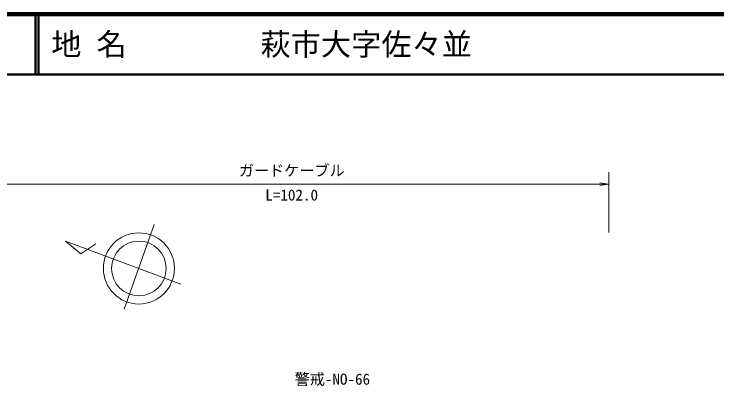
# Model space of a CAD drawing. Units: millimetres, scale not verified. Extents: x 40000 to 680000, y 20000 to 380000.
# Drawn here: x 364225 to 480578, y 318507 to 380000 of the extents above; entities that cross this region are included whole.
import ezdxf
from ezdxf.enums import TextEntityAlignment as Align

# ---------------------------------------------------------------- set-up
doc = ezdxf.new("R2010")
doc.units = ezdxf.units.MM
doc.header["$LTSCALE"] = 1000
for name, color, linetype, lineweight in [('M-BGD-RSTR', 3, 'Continuous', 13), ('M-STR-STRC', 7, 'Continuous', 13), ('M-TTL', 2, 'Continuous', 140), ('M-TTL-LINE', 7, 'Continuous', 50)]:
    doc.layers.add(name, color=color, linetype=linetype, lineweight=lineweight)
doc.layers.add('M-TTL-TXT', color=7, linetype='Continuous')
doc.styles.add('ＭＳ ゴシック', font='')
doc.styles.get('ＭＳ ゴシック').set_extended_font_data('MS Gothic')

# ---------------------------------------------------------------- blocks, each defined once
blk = doc.blocks.new('open_arrow')
at = {"color": 0, "linetype": 'Continuous', "lineweight": -2}
blk.add_lwpolyline([(7.5, 1.25), (0, 0), (7.5, -1.25)], dxfattribs=at)

msp = doc.modelspace()

# ---------------------------------------------------------------- linework, layer by layer
at = {"layer": 'M-BGD-RSTR'}
for p, q in [((382453, 331187), (387413, 345177)), ((391827, 335321), (372714, 342460)), ((372714, 342460), (375263, 340376)), ((375263, 340376), (377744, 341991))]:
    msp.add_line(p, q, dxfattribs=at)
for radius in [5885, 4520]:
    msp.add_circle((384890, 337940), radius, dxfattribs=at)
at = {"layer": 'M-STR-STRC'}
for p, q in [((462661, 343878), (462660, 353878)), ((357727, 351868), (462660, 351878))]:
    msp.add_line(p, q, dxfattribs=at)
at = {"layer": 'M-TTL'}
msp.add_line((680000, 380000), (40000, 380000), dxfattribs=at)
at = {"layer": 'M-TTL-LINE'}
for p, q in [((367750, 380000), (367750, 370000)), ((368250, 380000), (368250, 370000)), ((40000, 370000), (680000, 370000))]:
    msp.add_line(p, q, dxfattribs=at)

# ---------------------------------------------------------------- block references
at = {"layer": 'M-STR-STRC', "xscale": 193, "yscale": 193, "rotation": 180}
msp.add_blockref('open_arrow', (462660, 351878), dxfattribs=at)

# ---------------------------------------------------------------- texts
at = {"layer": 'M-STR-STRC', "style": 'ＭＳ ゴシック'}
for s, p in [('ガードケーブル', (401443, 352668)), ('L=102.0', (405819, 348610)), ('警戒-NO-66', (410679, 318162))]:
    msp.add_text(s, height=1833, rotation=0.006, dxfattribs=at).set_placement(p, align=Align.BOTTOM_LEFT)
at = {"layer": 'M-TTL-TXT', "style": 'ＭＳ ゴシック'}
for s, p in [('地 名', (370380, 375000)), ('萩市大字佐々並', (405024, 375000))]:
    msp.add_text(s, height=3666, dxfattribs=at).set_placement(p, align=Align.MIDDLE_LEFT)

doc.saveas('drawing.dxf')
